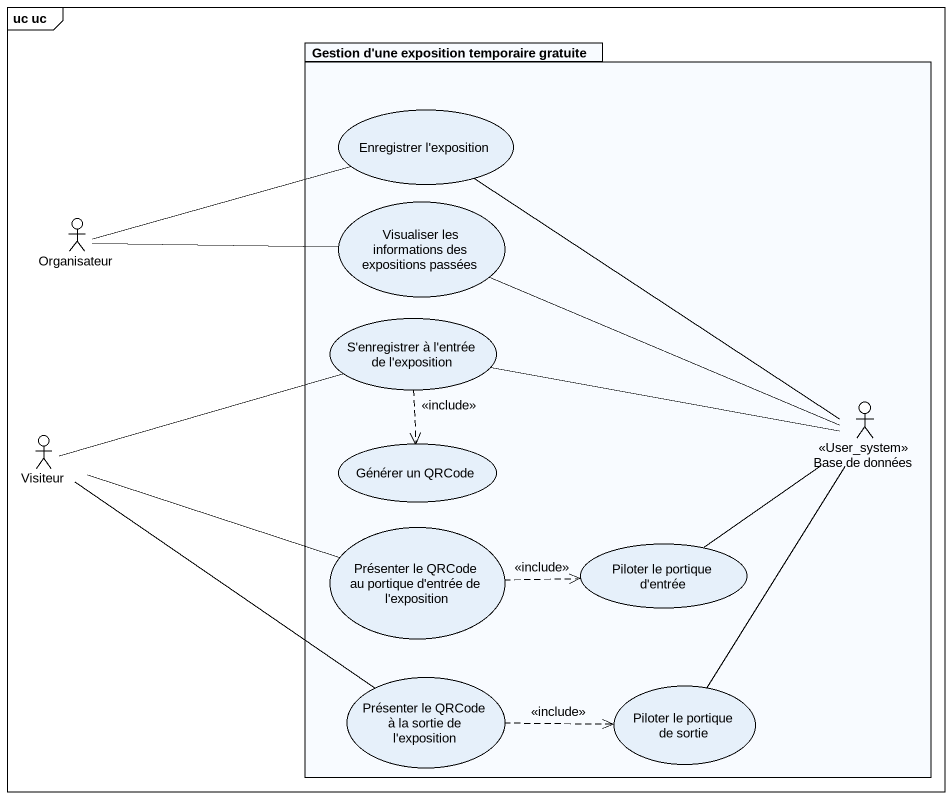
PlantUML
@startuml
mainframe uc uc
package "Gestion d'une exposition temporaire gratuite" as Gestion_d_une_exposition {
  usecase "Enregistrer l'exposition" as Enregistrer_l_exposition
  usecase "Visualiser les informations des expositions passées" as Visualiser_les_informations
  usecase "S'enregistrer à l'entrée de l'exposition" as S_enregistrer_à_l_entrée_de
  actor "Base de données" as Base_de_données <<User_system>>
  usecase "Générer un QRCode" as Générer_un_QRCode
  usecase "Présenter le QRCode au portique d'entrée de l'exposition" as Présenter_le_QRCode_au
  usecase "Piloter le portique d'entrée" as Piloter_le_portique_d_entrée
  usecase "Présenter le QRCode à la sortie de l'exposition" as Présenter_le_QRCode_à_la
  usecase "Piloter le portique de sortie" as Piloter_le_portique_de
}
actor Organisateur
actor Visiteur
Enregistrer_l_exposition -- Base_de_données
Visualiser_les_informations -right- Base_de_données
Organisateur -right- Enregistrer_l_exposition
Organisateur -right- Visualiser_les_informations
S_enregistrer_à_l_entrée_de -right- Base_de_données
S_enregistrer_à_l_entrée_de ..> Générer_un_QRCode : <<include>>
Base_de_données -- Piloter_le_portique_d_entrée
Visiteur -right- S_enregistrer_à_l_entrée_de
Visiteur -right- Présenter_le_QRCode_au
Visiteur -- Présenter_le_QRCode_à_la
Présenter_le_QRCode_au .right.> Piloter_le_portique_d_entrée : <<include>>
Présenter_le_QRCode_à_la .right.> Piloter_le_portique_de : <<include>>
Piloter_le_portique_de -up- Base_de_données
@enduml
